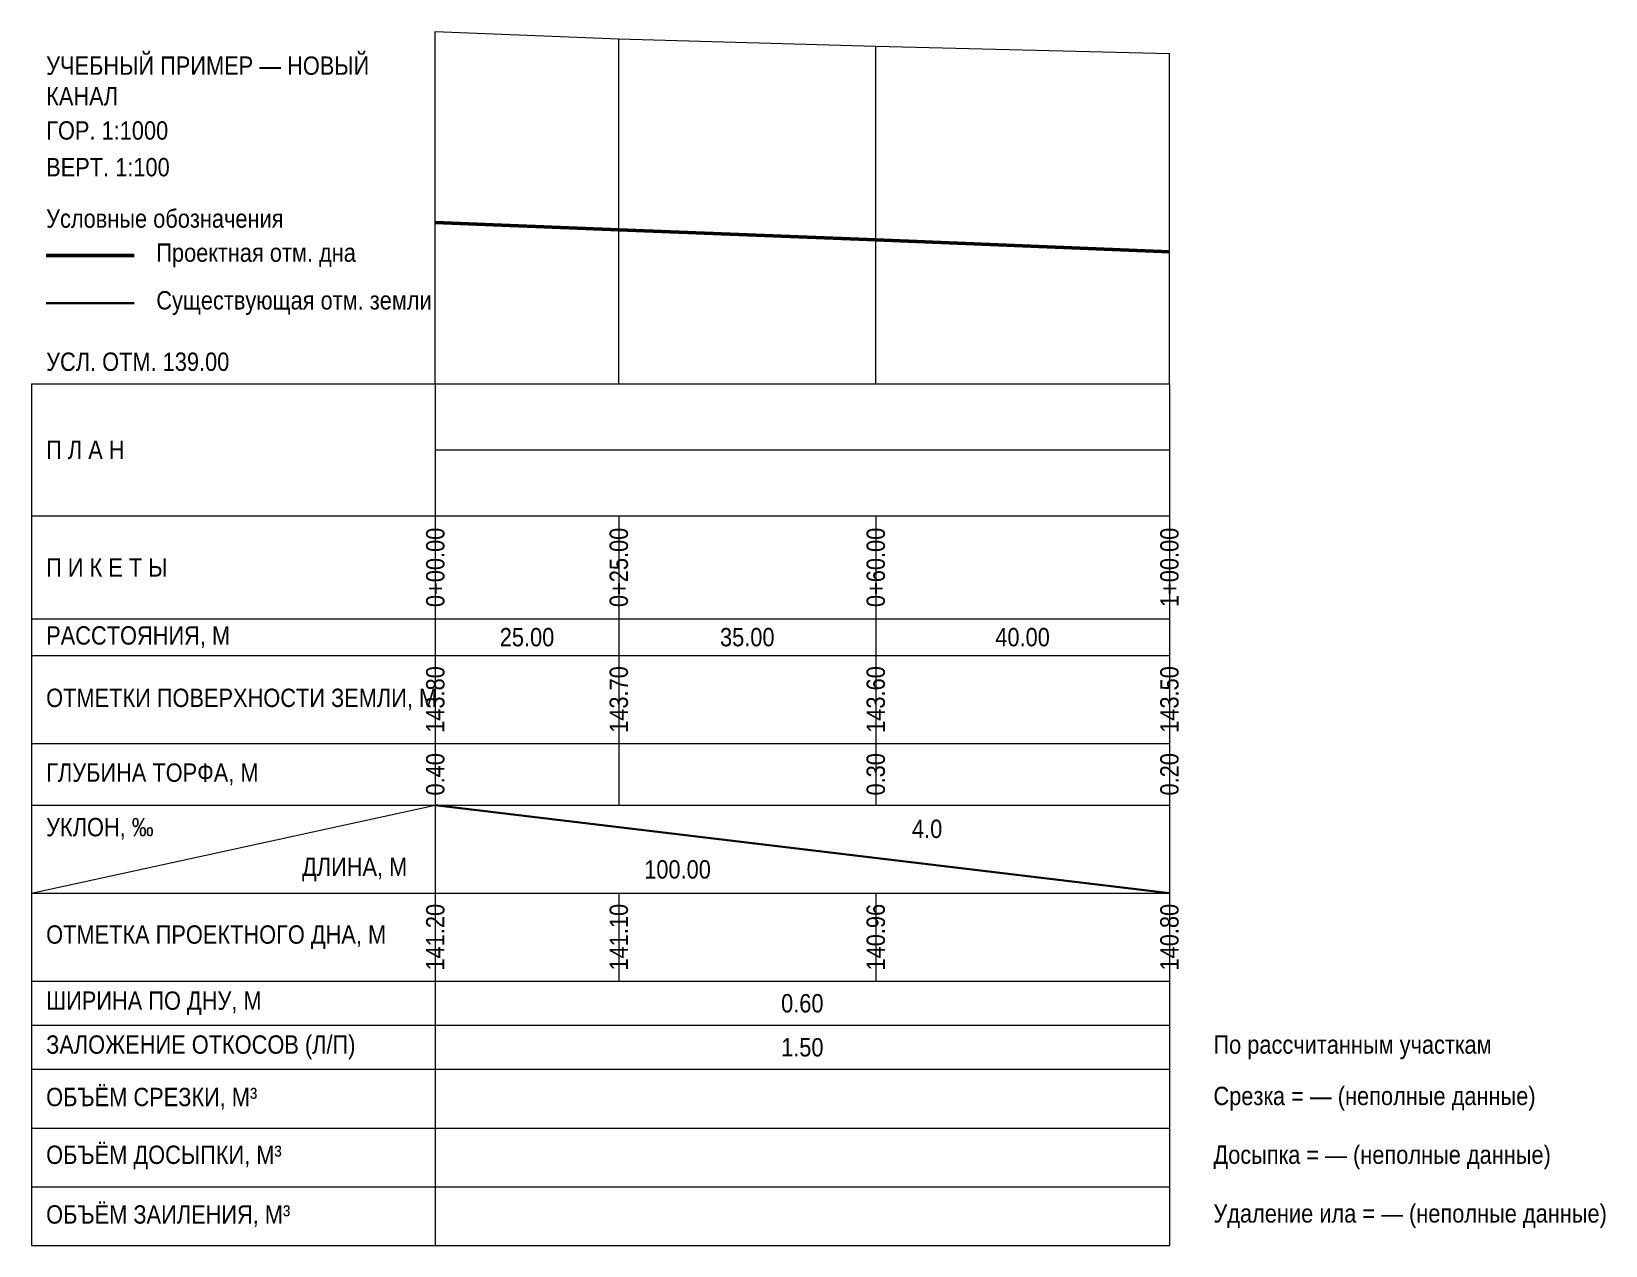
# Model space of a CAD drawing. Header units: metres. Extents: x -55 to 159, y -117 to 48.
import ezdxf
from ezdxf.enums import TextEntityAlignment as Align

# ---------------------------------------------------------------- set-up
doc = ezdxf.new("R2010")
doc.units = ezdxf.units.M
for name, color, linetype in [('PROF_GRID', 7, 'Continuous'), ('PROF_GROUND', 7, 'Continuous'), ('PROF_LEGEND', 7, 'Continuous'), ('PROF_ORD', 7, 'Continuous'), ('PROF_PROJECT', 7, 'Continuous'), ('PROF_SLOPE', 7, 'Continuous'), ('PROF_TEXT', 7, 'Continuous')]:
    doc.layers.add(name, color=color, linetype=linetype)
doc.styles.get("Standard").update_dxf_attribs({"font": 'Arial.ttf'})

msp = doc.modelspace()

# ---------------------------------------------------------------- linework, layer by layer
at = {"layer": 'PROF_GRID', "color": 8, "lineweight": 18}
for points in [[(-55, 0), (100, 0)], [(-55, 0), (-55, -117.375)], [(0, 0), (0, -117.375)], [(100, 0), (100, -117.375)], [(0, -9), (100, -9)], [(-55, -18), (100, -18)], [(0, -18), (0, -32)], [(25, -18), (25, -32)], [(60, -18), (60, -32)], [(100, -18), (100, -32)], [(-55, -32), (100, -32)], [(0, -32), (0, -37)], [(25, -32), (25, -37)], [(60, -32), (60, -37)], [(100, -32), (100, -37)], [(-55, -37), (100, -37)], [(0, -37), (0, -49)], [(25, -37), (25, -49)], [(60, -37), (60, -49)], [(100, -37), (100, -49)], [(-55, -49), (100, -49)], [(0, -49), (0, -57.375)], [(25, -49), (25, -57.375)], [(60, -49), (60, -57.375)], [(100, -49), (100, -57.375)], [(-55, -57.375), (100, -57.375)], [(-55, -69.375), (0, -57.375)], [(0, -57.375), (0, -69.375)], [(100, -57.375), (100, -69.375)], [(-55, -69.375), (100, -69.375)], [(0, -69.375), (0, -81.375)], [(25, -69.375), (25, -81.375)], [(60, -69.375), (60, -81.375)], [(100, -69.375), (100, -81.375)], [(-55, -81.375), (100, -81.375)], [(-55, -87.375), (100, -87.375)], [(-55, -93.375), (100, -93.375)], [(-55, -101.375), (100, -101.375)], [(-55, -109.375), (100, -109.375)], [(-55, -117.375), (100, -117.375)]]:
    msp.add_lwpolyline(points, dxfattribs=at)
at = {"layer": 'PROF_GROUND', "color": 7, "lineweight": 18}
msp.add_lwpolyline([(0, 48), (25, 47), (60, 46), (100, 45)], dxfattribs=at)
at = {"layer": 'PROF_LEGEND', "color": 1, "lineweight": 50}
msp.add_lwpolyline([(-53, 17.5), (-41, 17.5)], dxfattribs=at)
at = {"layer": 'PROF_LEGEND', "color": 7, "lineweight": 30}
msp.add_lwpolyline([(-53, 11), (-41, 11)], dxfattribs=at)
at = {"layer": 'PROF_ORD', "color": 8, "lineweight": 18}
for points in [[(0, 0), (0, 48)], [(25, 0), (25, 47)], [(60, 0), (60, 46)], [(100, 0), (100, 45)]]:
    msp.add_lwpolyline(points, dxfattribs=at)
at = {"layer": 'PROF_PROJECT', "color": 1, "lineweight": 50}
msp.add_lwpolyline([(0, 22), (25, 21), (60, 19.6), (100, 18)], dxfattribs=at)
at = {"layer": 'PROF_SLOPE', "color": 7, "lineweight": 30}
msp.add_lwpolyline([(0, -57.375), (100, -69.375)], dxfattribs=at)

# ---------------------------------------------------------------- texts
at = {"layer": 'PROF_TEXT', "color": 7, "lineweight": 18, "width": 0.85}
for s, p in [('0+00.00', (0, -25)), ('0+25.00', (25, -25)), ('0+60.00', (60, -25)), ('1+00.00', (100, -25)), ('143.80', (0, -43)), ('143.70', (25, -43)), ('143.60', (60, -43)), ('143.50', (100, -43)), ('0.40', (0, -53.188)), ('0.30', (60, -53.188)), ('0.20', (100, -53.188))]:
    msp.add_text(s, height=2.5, rotation=90, dxfattribs=at).set_placement(p, align=Align.MIDDLE_CENTER)
for s, p in [('25.00', (12.5, -34.5)), ('35.00', (42.5, -34.5)), ('40.00', (80, -34.5)), ('4.0', (67, -60.615)), ('100.00', (33, -66.135)), ('0.60', (50, -84.375)), ('1.50', (50, -90.375))]:
    msp.add_text(s, height=2.5, dxfattribs=at).set_placement(p, align=Align.MIDDLE_CENTER)
at = {"layer": 'PROF_TEXT', "color": 1, "lineweight": 18, "width": 0.85}
for s, p in [('141.20', (0, -75.375)), ('141.10', (25, -75.375)), ('140.96', (60, -75.375)), ('140.80', (100, -75.375))]:
    msp.add_text(s, height=2.5, rotation=90, dxfattribs=at).set_placement(p, align=Align.MIDDLE_CENTER)
at = {"layer": 'PROF_TEXT', "color": 7, "lineweight": 18, "char_height": 2.5, "attachment_point": 4}
for s, insert, width in [('{\\W0.85;\\pxql;УЧЕБНЫЙ ПРИМЕР — НОВЫЙ КАНАЛ}', (-53, 41.25), 51), ('{\\W0.85;\\pxql;ГОР. 1:1000}', (-53, 34.5), 51), ('{\\W0.85;\\pxql;ВЕРТ. 1:100}', (-53, 29.5), 51), ('{\\W0.85;\\pxql;Условные обозначения}', (-53, 22.5), 51), ('{\\W0.85;\\pxql;Проектная отм. дна}', (-38, 17.5), 36), ('{\\W0.85;\\pxql;Существующая отм. земли}', (-38, 11), 36), ('{\\W0.85;\\pxql;УСЛ. ОТМ. 139.00}', (-53, 3), 51), ('{\\W0.85;\\pxql;П Л А Н}', (-53, -9), 51), ('{\\W0.85;\\pxql;П И К Е Т Ы}', (-53, -25), 51), ('{\\W0.85;\\pxql;РАССТОЯНИЯ, М}', (-53, -34.5), 51), ('{\\W0.85;\\pxql;ОТМЕТКИ ПОВЕРХНОСТИ ЗЕМЛИ, М}', (-53, -43), 51), ('{\\W0.85;\\pxql;ГЛУБИНА ТОРФА, М}', (-53, -53.188), 51), ('{\\W0.85;\\pxql;УКЛОН, ‰}', (-53, -60.615), 22), ('{\\W0.85;\\pxql;ДЛИНА, М}', (-18.15, -66.135), 16.5), ('{\\W0.85;\\pxql;ОТМЕТКА ПРОЕКТНОГО ДНА, М}', (-53, -75.375), 51), ('{\\W0.85;\\pxql;ШИРИНА ПО ДНУ, М}', (-53, -84.375), 51), ('{\\W0.85;\\pxql;ЗАЛОЖЕНИЕ ОТКОСОВ (Л/П)}', (-53, -90.375), 51), ('{\\W0.85;\\pxql;По рассчитанным участкам}', (106, -90.375), 80), ('{\\W0.85;\\pxql;ОБЪЁМ СРЕЗКИ, М³}', (-53, -97.375), 51), ('{\\W0.85;\\pxql;Срезка = — (неполные данные)}', (106, -97.375), 80), ('{\\W0.85;\\pxql;ОБЪЁМ ДОСЫПКИ, М³}', (-53, -105.375), 51), ('{\\W0.85;\\pxql;Досыпка = — (неполные данные)}', (106, -105.375), 80), ('{\\W0.85;\\pxql;ОБЪЁМ ЗАИЛЕНИЯ, М³}', (-53, -113.375), 51), ('{\\W0.85;\\pxql;Удаление ила = — (неполные данные)}', (106, -113.375), 80)]:
    msp.add_mtext(s, dxfattribs=dict(at, insert=insert, width=width))

doc.saveas('drawing.dxf')
